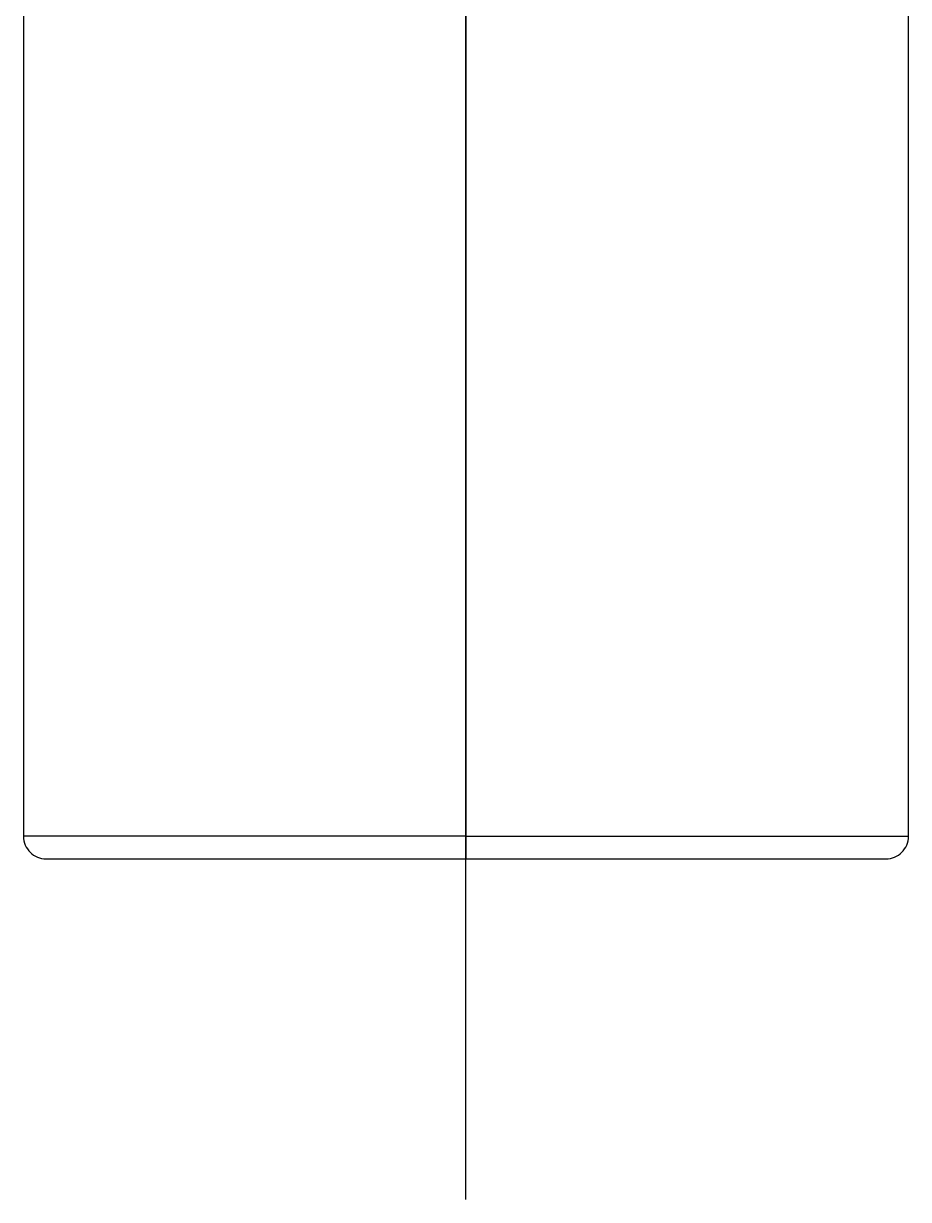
# Model space of a CAD drawing. Header units: metres. Extents: x 0 to 63075, y 0 to 44550.
# Drawn here: x 39175.9 to 39214.9, y 35147.6 to 35199.4 of the extents above; entities that cross this region are included whole.
import ezdxf

# ---------------------------------------------------------------- set-up
doc = ezdxf.new("R2010")
doc.units = ezdxf.units.M
doc.header["$LTSCALE"] = 75
doc.linetypes.add('CENTER2', pattern=[28.575, 19.05, -3.175, 3.175, -3.175])
doc.linetypes.add('HIDDEN2', pattern=[4.7625, 3.175, -1.5875])
for name, color, linetype in [('SC1', 7, 'CENTER2'), ('SDM', 7, 'Continuous'), ('ST1', 7, 'HIDDEN2')]:
    doc.layers.add(name, color=color, linetype=linetype)

# ---------------------------------------------------------------- blocks, each defined once
blk = doc.blocks.new('A$Cf5e9a517')
at = {"layer": 'SC1'}
blk.add_line((3033.115, 1581.652), (3033.115, 1903.152), dxfattribs=at)
at = {"layer": 'ST1'}
for p, q in [((3013.615, 1660.352), (3013.615, 1597.652)), ((3033.115, 1660.352), (3033.115, 1597.652)), ((3052.615, 1597.652), (3052.615, 1660.352)), ((3033.115, 1597.652), (3013.66, 1597.652)), ((3033.115, 1597.652), (3052.57, 1597.652)), ((3033.115, 1597.652), (3033.115, 1596.652)), ((3033.115, 1596.652), (3033.115, 1597.652)), ((3014.615, 1596.652), (3033.115, 1596.652)), ((3033.115, 1596.652), (3051.615, 1596.652))]:
    blk.add_line(p, q, dxfattribs=at)
for centre, start, end in [((3014.615, 1597.652), 180, 270), ((3051.615, 1597.652), 270, 0)]:
    blk.add_arc(centre, 1, start, end, dxfattribs=at)

msp = doc.modelspace()

# ---------------------------------------------------------------- block references
at = {"layer": 'SDM'}
msp.add_blockref('A$Cf5e9a517', (36162.252, 33565.919), dxfattribs=at)

doc.saveas('drawing.dxf')
